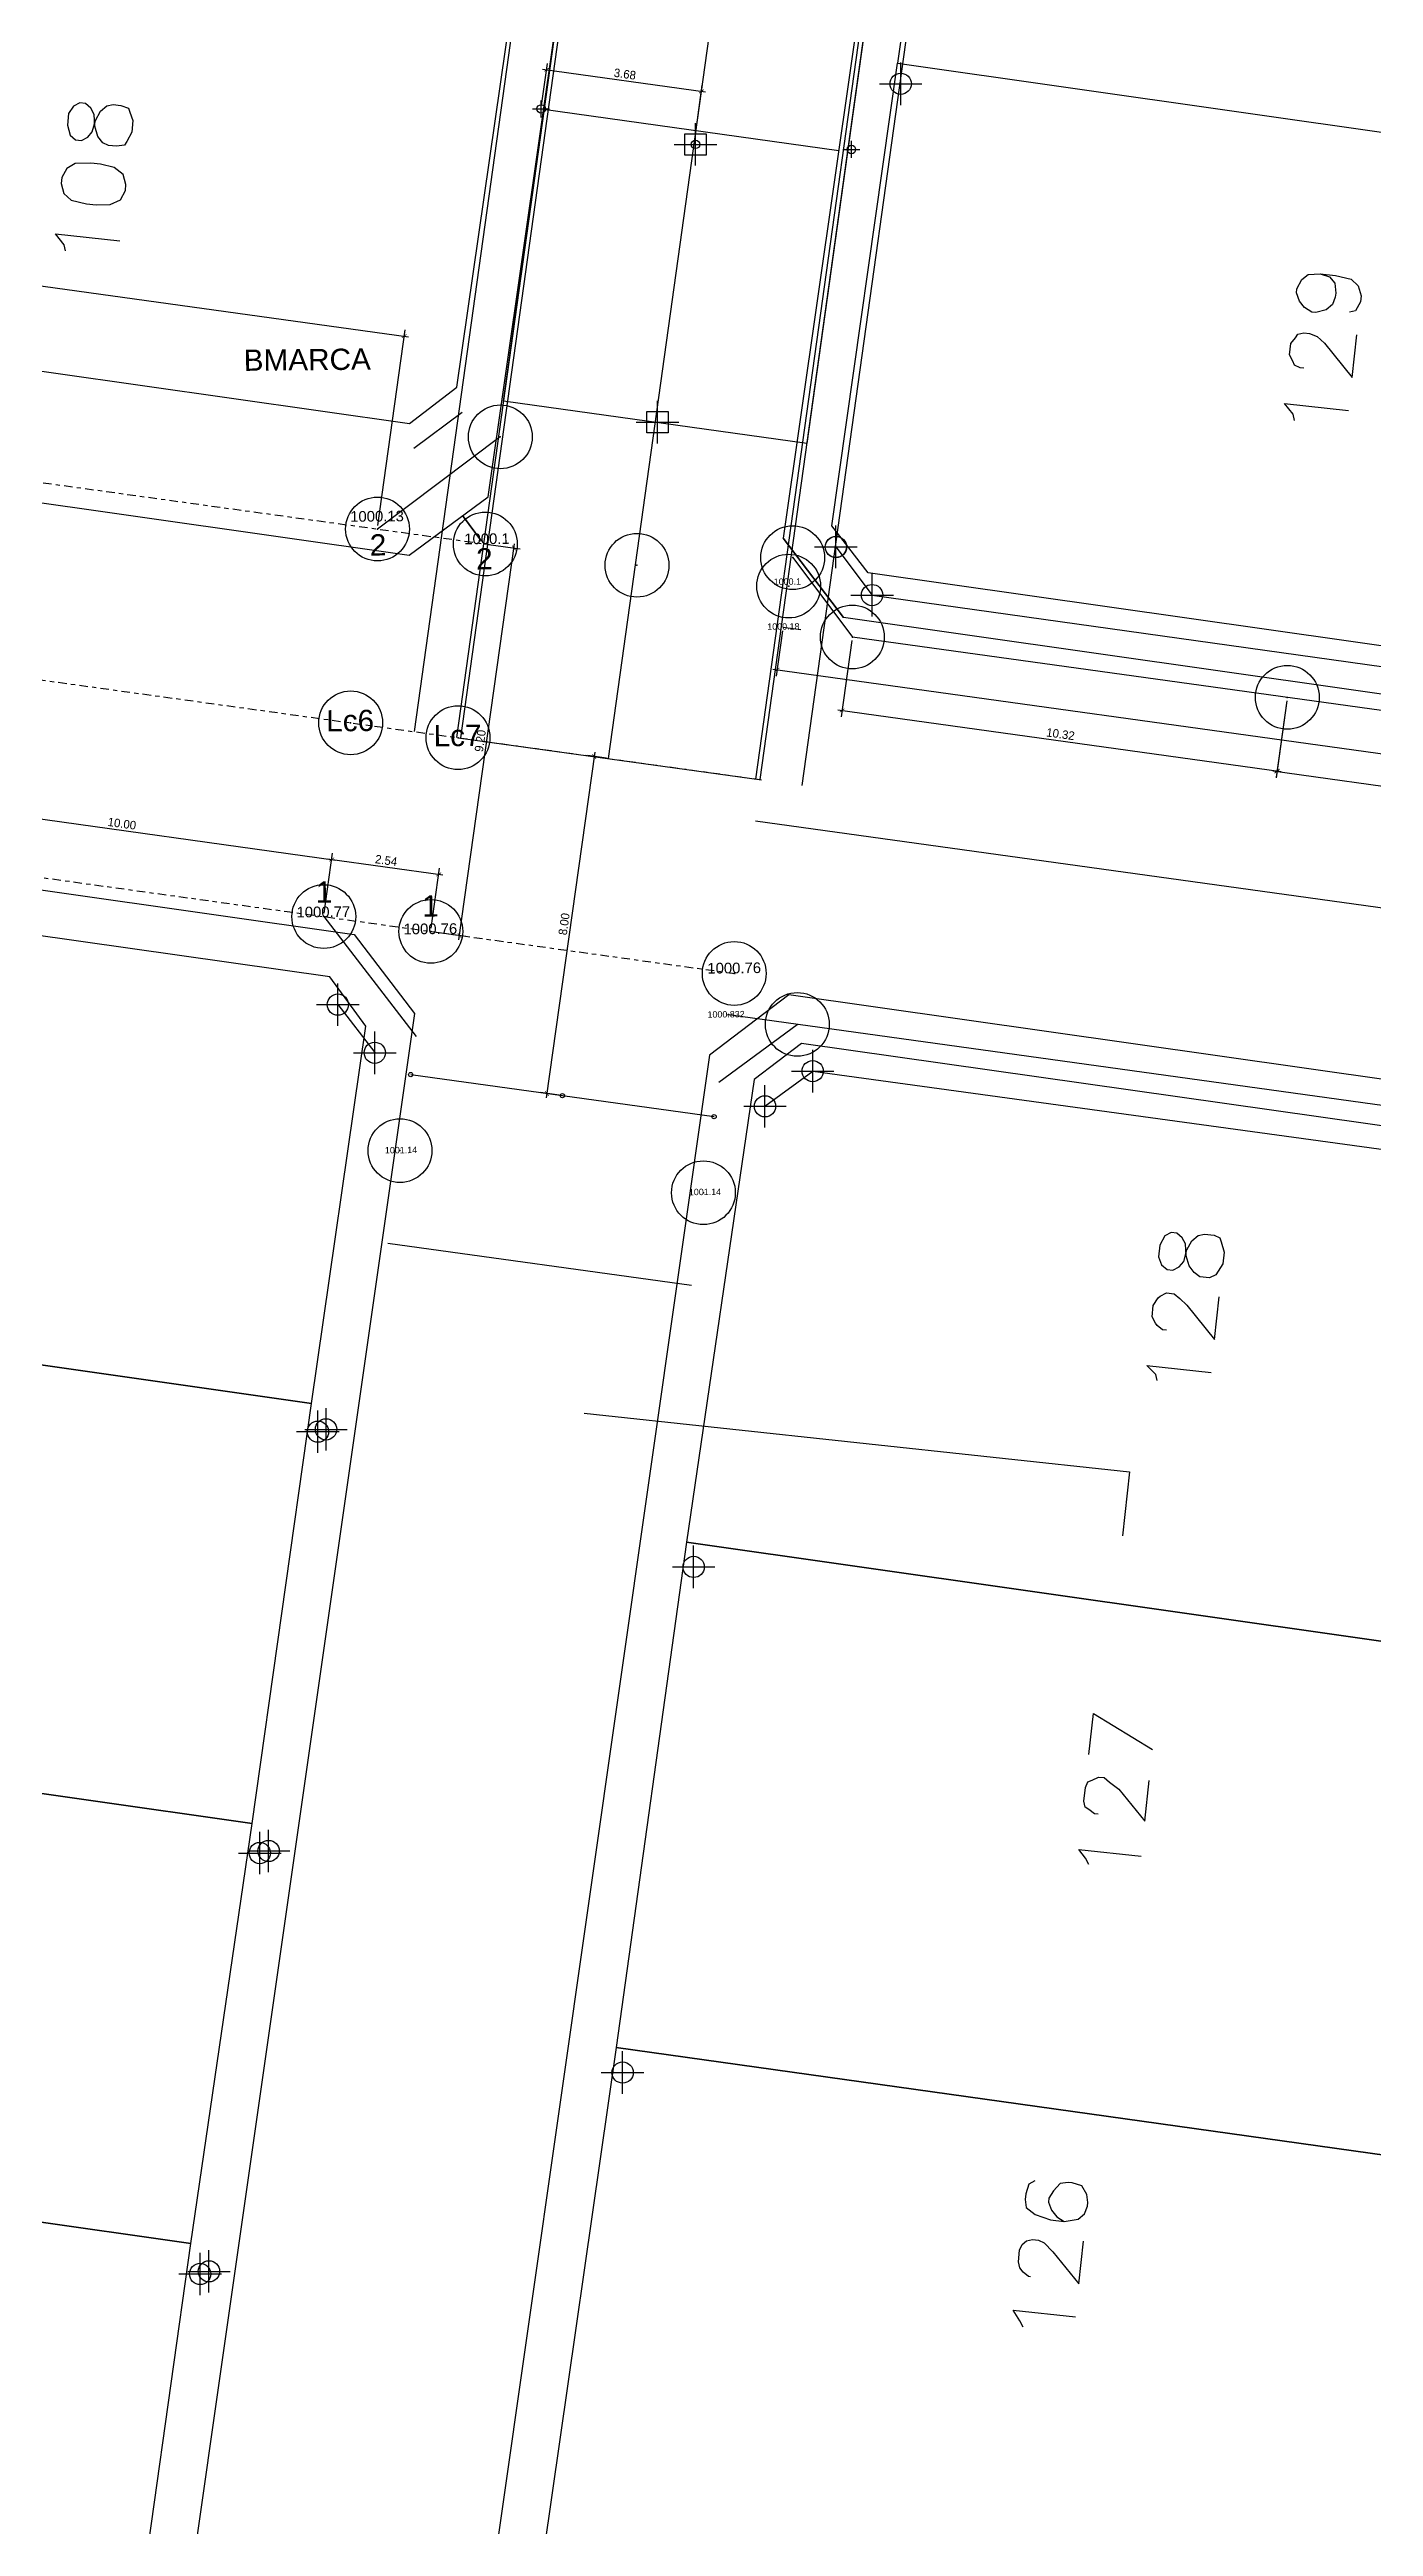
# Model space of a CAD drawing. Header units: metres. Extents: x -977055 to 805873, y -1033982 to 242021.
# Drawn here: x 837.9 to 869, y 926 to 984.2 of the extents above; entities that cross this region are included whole.
import ezdxf

# ---------------------------------------------------------------- set-up
doc = ezdxf.new("R2010")
doc.units = ezdxf.units.M
doc.header["$PDMODE"] = 32
doc.header["$PDSIZE"] = 1.5
doc.linetypes.add('CENTRO1', pattern=[0.44, 0.2, -0.08, 0.08, -0.08])
for name, color, linetype in [('12-CONDICIONES EXISTENTES', 2, 'Continuous'), ('C-ANNO-MATC-TEXT', 150, 'Continuous'), ('C-ROAD-PROF-TEXT', 11, 'Continuous'), ('linea 1', 1, 'Continuous'), ('LOTE 243', 6, 'Continuous'), ('puntos nov 7', 50, 'Continuous'), ('PUNTOS V', 4, 'Continuous'), ('V-NODE', 1, 'Continuous')]:
    doc.layers.add(name, color=color, linetype=linetype)
doc.layers.add('PDF2_area escolar', color=7, linetype='Continuous', true_color=0x989898)
doc.layers.add('PDF_Geometry', color=7, linetype='Continuous', true_color=0x797979)
doc.styles.add('CITY2', font='stylu.ttf', dxfattribs={"height": 0.2})
doc.styles.get("Standard").update_dxf_attribs({"font": 'arial.ttf'})
doc.dimstyles.new('COTAS2', dxfattribs={"dimtxt": 0.02, "dimasz": 0.1, "dimexe": 0.15, "dimexo": 0.08, "dimgap": 0.05, "dimtad": 1, "dimzin": 0, "dimdsep": 46, "dimtxsty": 'CITY2', "dimblk": 'ARCHTICK', "dimcen": 1, "dimdle": 0.1, "dimclrd": 1, "dimclre": 1, "dimclrt": 2, "dimadec": 0, "dimazin": 0, "dimtfac": 1, "dimtofl": 0, "dimtmove": 0, "dimatfit": 3, "dimldrblk": 'ARCHTICK', "dimfxl": 0.18, "dimtolj": 1, "dimtzin": 0, "dimarcsym": 0})

# ---------------------------------------------------------------- blocks, each defined once
blk = doc.blocks.new('*U274')
at = {"color": 0, "linetype": 'ByBlock', "lineweight": -2, "transparency": 16777216}
for p, q in [((-1, 0), (1, 0)), ((0, -1), (0, 1))]:
    blk.add_line(p, q, dxfattribs=at)
blk.add_circle((0, 0), 0.5, dxfattribs=at)
blk = doc.blocks.new('*U466', base_point=(844.428, 951.785, 1002.118))
at = {"layer": 'V-NODE', "color": 50, "lineweight": -2, "xscale": 0.5, "yscale": 0.5, "zscale": 0.5}
blk.add_blockref('*U274', (844.428, 951.785, 1002.118), dxfattribs=at)
blk = doc.blocks.new('*U469', base_point=(843.078, 941.872, 1002.6))
at = {"layer": 'V-NODE', "color": 50, "lineweight": -2, "xscale": 0.5, "yscale": 0.5, "zscale": 0.5}
blk.add_blockref('*U274', (843.078, 941.872, 1002.6), dxfattribs=at)
blk = doc.blocks.new('*U472', base_point=(841.676, 931.988, 1003.039))
at = {"layer": 'V-NODE', "color": 50, "lineweight": -2, "xscale": 0.5, "yscale": 0.5, "zscale": 0.5}
blk.add_blockref('*U274', (841.676, 931.988, 1003.039), dxfattribs=at)
blk = doc.blocks.new('*U1195', base_point=(845.574, 960.64, 1001.823))
at = {"layer": 'V-NODE', "color": 50, "lineweight": -2, "xscale": 0.5, "yscale": 0.5, "zscale": 0.5}
blk.add_blockref('*U274', (845.574, 960.64, 1001.823), dxfattribs=at)
blk = doc.blocks.new('*U1198', base_point=(844.705, 961.773, 1001.751))
at = {"layer": 'V-NODE', "color": 50, "lineweight": -2, "xscale": 0.5, "yscale": 0.5, "zscale": 0.5}
blk.add_blockref('*U274', (844.705, 961.773, 1001.751), dxfattribs=at)
blk = doc.blocks.new('*U1201', base_point=(844.237, 951.732, 1002.221))
at = {"layer": 'V-NODE', "color": 50, "lineweight": -2, "xscale": 0.5, "yscale": 0.5, "zscale": 0.5}
blk.add_blockref('*U274', (844.237, 951.732, 1002.221), dxfattribs=at)
blk = doc.blocks.new('*U1204', base_point=(842.871, 941.824, 1002.682))
at = {"layer": 'V-NODE', "color": 50, "lineweight": -2, "xscale": 0.5, "yscale": 0.5, "zscale": 0.5}
blk.add_blockref('*U274', (842.871, 941.824, 1002.682), dxfattribs=at)
blk = doc.blocks.new('*U1207', base_point=(841.469, 931.927, 1003.149))
at = {"layer": 'V-NODE', "color": 50, "lineweight": -2, "xscale": 0.5, "yscale": 0.5, "zscale": 0.5}
blk.add_blockref('*U274', (841.469, 931.927, 1003.149), dxfattribs=at)
blk = doc.blocks.new('*U1246', base_point=(851.398, 936.663, 1002.853))
at = {"layer": 'V-NODE', "color": 50, "lineweight": -2, "xscale": 0.5, "yscale": 0.5, "zscale": 0.5}
blk.add_blockref('*U274', (851.398, 936.663, 1002.853), dxfattribs=at)
blk = doc.blocks.new('*U1249', base_point=(853.068, 948.552, 1002.3))
at = {"layer": 'V-NODE', "color": 50, "lineweight": -2, "xscale": 0.5, "yscale": 0.5, "zscale": 0.5}
blk.add_blockref('*U274', (853.068, 948.552, 1002.3), dxfattribs=at)
blk = doc.blocks.new('*U1252', base_point=(856.413, 972.533, 1001.123))
at = {"layer": 'V-NODE', "color": 50, "lineweight": -2, "xscale": 0.5, "yscale": 0.5, "zscale": 0.5}
blk.add_blockref('*U274', (856.413, 972.533, 1001.123), dxfattribs=at)
blk = doc.blocks.new('*U1255', base_point=(857.262, 971.402, 1001.17))
at = {"layer": 'V-NODE', "color": 50, "lineweight": -2, "xscale": 0.5, "yscale": 0.5, "zscale": 0.5}
blk.add_blockref('*U274', (857.262, 971.402, 1001.17), dxfattribs=at)
blk = doc.blocks.new('*U1270', base_point=(856.41, 972.536, 1001.126))
at = {"layer": 'V-NODE', "color": 50, "lineweight": -2, "xscale": 0.5, "yscale": 0.5, "zscale": 0.5}
blk.add_blockref('*U274', (856.41, 972.536, 1001.126), dxfattribs=at)
blk = doc.blocks.new('*U1273', base_point=(857.935, 983.424, 1000.642))
at = {"layer": 'V-NODE', "color": 50, "lineweight": -2, "xscale": 0.5, "yscale": 0.5, "zscale": 0.5}
blk.add_blockref('*U274', (857.935, 983.424, 1000.642), dxfattribs=at)
blk = doc.blocks.new('*U2281', base_point=(854.745, 959.382, 1001.7))
at = {"layer": 'V-NODE', "color": 50, "lineweight": -2, "xscale": 0.5, "yscale": 0.5, "zscale": 0.5}
blk.add_blockref('*U274', (854.745, 959.382, 1001.7), dxfattribs=at)
blk = doc.blocks.new('*U2284', base_point=(855.866, 960.208, 1001.631))
at = {"layer": 'V-NODE', "color": 50, "lineweight": -2, "xscale": 0.5, "yscale": 0.5, "zscale": 0.5}
blk.add_blockref('*U274', (855.866, 960.208, 1001.631), dxfattribs=at)
blk = doc.blocks.new('base')
at = {"layer": 'PDF_Geometry', "lineweight": 25, "extrusion": (-0.000787417, 0.063364, 0.99799), "elevation": 0.026}
for points in [[(-314.355, -197.288), (-299.601, -195.681), (-292.744, -194.188), (-282.663, -192.111), (-274.476, -190.361), (-258.037, -185.154), (-248.029, -180.61), (-240.539, -177.71), (-228.643, -174.042), (-222.733, -172.714), (-217.384, -171.04), (-209.935, -169.248), (-202.16, -164.759), (-196.196, -160.284), (-195.073, -159.817), (-178.095, -157.457), (-154.298, -156.614), (-136.667, -154.611), (-124.436, -153.164), (-118.066, -151.474), (-100.79, -146.646), (-80.955, -140.967), (-73.385, -139.328), (-61.694, -135.822), (-40.504, -131.604), (-37.727, -130.872), (-17.661, -129.441), (1.311, -127.461), (21.092, -124.929), (41.006, -122.83), (47.376, -123.458), (63.592, -123.186), (81.402, -124.312), (85.639, -96.072), (88.705, -66.393), (92.811, -40.781), (97.16, -22.386), (100.596, -1.562), (102.483, 8.32), (109.691, 37.361), (117.528, 76.62), (126.217, 115.638), (131.513, 149.592), (134.682, 173.973), (136.916, 195.591), (139.956, 229.678), (141.558, 250.676), (142.614, 271.37), (143.252, 283.21), (147.066, 312.938), (152.58, 355.631), (153.554, 396.042), (150.869, 418.02), (151.777, 438.639), (150.959, 458.028), (151.777, 438.639), (150.869, 418.02), (153.554, 396.042), (152.58, 355.631), (147.066, 312.938), (143.252, 283.21), (142.614, 271.37), (141.558, 250.676), (139.956, 229.678), (136.916, 195.591), (134.682, 173.973), (131.513, 149.592), (126.217, 115.638), (117.528, 76.62), (109.691, 37.361), (102.483, 8.32), (100.596, -1.562), (97.16, -22.386), (92.811, -40.781), (88.705, -66.393), (85.639, -96.072), (81.402, -124.312), (63.592, -123.186), (47.376, -123.458), (41.006, -122.83), (21.092, -124.929), (1.311, -127.461), (-17.661, -129.441), (-37.727, -130.872), (-40.504, -131.604), (-61.694, -135.822), (-73.385, -139.328), (-80.955, -140.967), (-100.79, -146.646), (-118.066, -151.474), (-124.436, -153.164), (-136.667, -154.611), (-154.298, -156.614), (-178.095, -157.457), (-195.073, -159.817), (-196.196, -160.284), (-202.16, -164.759), (-209.935, -169.248), (-217.384, -171.04), (-222.733, -172.714), (-228.643, -174.042), (-240.539, -177.71), (-248.029, -180.61), (-258.037, -185.154), (-274.476, -190.361), (-282.663, -192.111), (-292.744, -194.188), (-299.601, -195.681), (-314.355, -197.288), (-312.178, -178.446), (-309.146, -157.898), (-306.876, -132.899), (-305.823, -118.002), (-298.643, -78.802), (-291.055, -45.077), (-282.252, -15.116), (-275.645, 10.473), (-270.319, 33.898), (-263.825, 63.164), (-258.15, 86.408), (-284.424, 123.888)], [(76.721, 35.815), (75.319, 37.653), (36.902, 43.626), (35.023, 42.276), (24.12, -27.822), (25.516, -29.706), (63.985, -35.639), (65.818, -34.283)], [(-11.71, 51.199), (-13.594, 49.803), (-24.492, -20.249), (-23.096, -22.133), (15.367, -28.112), (17.206, -26.71), (28.103, 43.341), (26.707, 45.225)], [(44.883, 36.358), (44.912, 36.216), (45.113, 35.959), (43.605, 36.141)], [(15.408, 37.266), (15.184, 37.339), (15.064, 37.493), (15.046, 37.727), (15.057, 37.819), (15.124, 37.996), (15.278, 38.116), (15.518, 38.18), (15.609, 38.169), (15.781, 38.056), (15.901, 37.902), (15.971, 37.708), (15.96, 37.617), (15.841, 37.399), (15.687, 37.279), (15.408, 37.266), (15.042, 37.31), (14.682, 37.4), (14.515, 37.559), (14.452, 37.799), (14.468, 37.936), (14.587, 38.153), (14.73, 38.183)], [(15.814, 39.489), (15.906, 39.478), (16.037, 39.416), (16.072, 39.319), (16.147, 39.171), (16.114, 38.897), (16.006, 38.771), (15.949, 38.685), (15.807, 38.656), (15.67, 38.672), (15.492, 38.74), (15.326, 38.899), (14.683, 39.718), (14.562, 38.713)], [(16.055, 40.712), (16.084, 40.57), (16.285, 40.314), (14.776, 40.495)], [(36.902, 43.626), (35.023, 42.276)], [(-13.594, 49.803), (-11.71, 51.199), (26.707, 45.225), (28.103, 43.341)], [(78.602, 47.969), (76.718, 46.573), (38.301, 52.546), (36.905, 54.43), (47.469, 122.482), (49.353, 123.878), (87.77, 117.905), (89.166, 116.021)], [(8.705, 193.58), (-11.713, 61.957), (-10.362, 60.079), (28.101, 54.1), (29.985, 55.496), (58.5, 239.445)], [(28.101, 54.1), (29.985, 55.496)], [(19.328, 62.112), (19.42, 62.101), (19.546, 61.993), (19.586, 61.942), (19.661, 61.794), (19.628, 61.52), (19.515, 61.348), (19.463, 61.308), (19.315, 61.233), (19.132, 61.255), (19.006, 61.363), (18.84, 61.522), (18.197, 62.341), (18.076, 61.336)], [(19.563, 63.29), (19.592, 63.147), (19.799, 62.937), (18.29, 63.118)], [(33.037, 63.892), (20.239, 65.434), (20.42, 66.942)], [(21.271, 72.08), (21.156, 71.12), (19.776, 71.982)], [(21.071, 73.495), (21.162, 73.484), (21.288, 73.376), (21.374, 73.32), (21.403, 73.177), (21.365, 72.857), (21.303, 72.725), (21.206, 72.691), (21.058, 72.616), (20.92, 72.632), (20.794, 72.74), (20.582, 72.905), (19.979, 73.673), (19.864, 72.713)], [(21.305, 74.673), (21.38, 74.524), (21.541, 74.32), (20.078, 74.496)], [(22.666, 82.114), (22.814, 82.188), (22.887, 82.411), (22.903, 82.549), (22.88, 82.737), (22.668, 82.902), (22.313, 83.037), (21.993, 83.076), (21.662, 83.023), (21.509, 82.902), (21.441, 82.725), (21.43, 82.633), (21.453, 82.445), (21.569, 82.246), (21.792, 82.172), (21.883, 82.161), (22.071, 82.185), (22.23, 82.351), (22.344, 82.523), (22.355, 82.615), (22.286, 82.808), (22.165, 82.962), (21.993, 83.076)], [(22.798, 84.37), (22.844, 84.364), (22.97, 84.256), (23.05, 84.154), (23.08, 84.011), (23.047, 83.737), (22.984, 83.605), (22.882, 83.525), (22.739, 83.496), (22.602, 83.512), (22.471, 83.575), (22.264, 83.785), (21.661, 84.553), (21.54, 83.548)], [(22.987, 85.553), (23.062, 85.404), (23.217, 85.154), (21.755, 85.33)]]:
    blk.add_lwpolyline(points, dxfattribs=at)
for points in [[(5.475, 35.263), (3.626, 23.383), (23.432, 20.348), (25.275, 32.182)], [(35.731, 39.687), (34.332, 30.766), (54.087, 27.691), (55.653, 37.611), (36.853, 40.525)], [(5.475, 35.263), (7.318, 47.098), (26.118, 44.183), (26.957, 43.062), (25.275, 32.182)], [(44.805, 33.4), (44.741, 33.639), (44.615, 33.747), (44.477, 33.764), (44.329, 33.689), (44.221, 33.563), (44.143, 33.294), (44.024, 33.077), (43.87, 32.956), (43.727, 32.927), (43.545, 32.949), (43.367, 33.017), (43.333, 33.114), (43.263, 33.307), (43.296, 33.582), (43.415, 33.799), (43.472, 33.885), (43.66, 33.909), (43.843, 33.887), (43.975, 33.824), (44.095, 33.671), (44.159, 33.431), (44.172, 33.152), (44.247, 33.003), (44.373, 32.895), (44.51, 32.879), (44.658, 32.954), (44.772, 33.126)], [(44.97, 34.771), (44.906, 35.011), (44.74, 35.17), (44.379, 35.26), (44.151, 35.287), (43.825, 35.28), (43.58, 35.17), (43.461, 34.953), (43.445, 34.816), (43.509, 34.576), (43.721, 34.411), (44.035, 34.327), (44.264, 34.3), (44.635, 34.301), (44.834, 34.416), (44.953, 34.634)], [(39.445, 63.584), (38.051, 54.709), (38.885, 53.543), (57.685, 50.628), (59.2, 60.508)], [(10.87, 70.041), (9.022, 58.161), (27.822, 55.246), (28.943, 56.085), (30.67, 66.96)], [(19.49, 60.377), (19.421, 60.571), (19.295, 60.679), (19.158, 60.695), (19.01, 60.621), (18.902, 60.494), (18.823, 60.226), (18.704, 60.008), (18.55, 59.888), (18.408, 59.858), (18.179, 59.886), (18.047, 59.948), (18.013, 60.045), (17.949, 60.285), (17.982, 60.559), (18.095, 60.731), (18.152, 60.817), (18.3, 60.891), (18.529, 60.864), (18.655, 60.756), (18.775, 60.602), (18.839, 60.363), (18.852, 60.083), (18.927, 59.935), (19.053, 59.827), (19.19, 59.81), (19.338, 59.885), (19.457, 60.103)], [(40.96, 73.464), (39.445, 63.584), (59.2, 60.508), (60.715, 70.388)], [(12.713, 81.875), (10.87, 70.041), (30.67, 66.96), (32.473, 78.845)], [(42.521, 83.338), (40.96, 73.464), (60.715, 70.388), (62.275, 80.263)], [(14.562, 93.755), (12.713, 81.875), (32.473, 78.845), (34.316, 90.68)], [(44.036, 93.218), (42.521, 83.338), (62.275, 80.263), (63.79, 90.143)]]:
    blk.add_lwpolyline(points, close=True, dxfattribs=at)
at = {"layer": 'PDF_Geometry', "color": 32, "lineweight": 50, "true_color": 0xb85b00, "extrusion": (-0.000787417, 0.063364, 0.99799), "elevation": 0.026}
blk.add_lwpolyline([(35.196, 43.322), (35.632, 42.713)], dxfattribs=at)
blk = doc.blocks.new('_ArchTick')
at = {"color": 0, "linetype": 'ByBlock', "const_width": 0.15}
blk.add_lwpolyline([(-0.5, -0.5), (0.5, 0.5)], dxfattribs=at)
blk = doc.blocks.new('*D3483')
at = {"layer": 'Defpoints', "color": 0, "transparency": 16777216}
for p in [(834.469, 965.216, 1001.023), (844.562, 965.185), (844.374, 963.843, 1001.023)]:
    blk.add_point(p, dxfattribs=at)
at = {"layer": 'PUNTOS V', "color": 1, "linetype": 'Continuous', "lineweight": -2, "transparency": 16777216}
for p, q in [((834.48, 965.295), (834.678, 966.715)), ((844.386, 963.922), (844.582, 965.334))]:
    blk.add_line(p, q, dxfattribs=at)
at = {"layer": 'PUNTOS V', "color": 1, "lineweight": -2, "transparency": 16777216}
blk.add_line((834.558, 966.58), (844.661, 965.171), dxfattribs=at)
at = {"layer": 'PUNTOS V', "color": 1, "lineweight": -2, "transparency": 16777216, "xscale": 0.1, "yscale": 0.1, "zscale": 0.1}
for p, rotation in [((834.657, 966.566), 172.0615531667383), ((844.562, 965.185), 352.0615531667383)]:
    blk.add_blockref('_ArchTick', p, dxfattribs=dict(at, rotation=rotation))
at = {"layer": 'PUNTOS V', "color": 2, "transparency": 16777216, "insert": (839.631, 966.028), "char_height": 0.2, "attachment_point": 5, "rotation": 352.06155, "style": 'CITY2'}
blk.add_mtext('\\A1;10.00', dxfattribs=at)
blk = doc.blocks.new('*D3484')
at = {"layer": 'Defpoints', "color": 0, "transparency": 16777216}
for p in [(847.077, 964.834), (844.374, 963.843, 1001.023), (846.891, 963.494, 1011.104)]:
    blk.add_point(p, dxfattribs=at)
at = {"layer": 'PUNTOS V', "color": 1, "linetype": 'Continuous', "lineweight": -2, "transparency": 16777216}
for p, q in [((844.386, 963.922), (844.582, 965.334)), ((846.902, 963.573), (847.098, 964.983))]:
    blk.add_line(p, q, dxfattribs=at)
at = {"layer": 'PUNTOS V', "color": 1, "lineweight": -2, "transparency": 16777216}
blk.add_line((844.463, 965.199), (847.176, 964.821), dxfattribs=at)
at = {"layer": 'PUNTOS V', "color": 1, "lineweight": -2, "transparency": 16777216, "xscale": 0.1, "yscale": 0.1, "zscale": 0.1}
for p, rotation in [((844.562, 965.185), 172.0615531667383), ((847.077, 964.834), 352.0615531667383)]:
    blk.add_blockref('_ArchTick', p, dxfattribs=dict(at, rotation=rotation))
at = {"layer": 'PUNTOS V', "color": 2, "transparency": 16777216, "insert": (845.841, 965.163), "char_height": 0.2, "attachment_point": 5, "rotation": 352.06155, "style": 'CITY2'}
blk.add_mtext('\\A1;2.54', dxfattribs=at)
blk = doc.blocks.new('*D3581')
at = {"layer": 'Defpoints', "color": 0, "transparency": 16777216}
for p in [(809.092, 978.021, 1001.043), (846.266, 977.492), (845.638, 972.956, 1001.023)]:
    blk.add_point(p, dxfattribs=at)
at = {"layer": 'PUNTOS V', "color": 1, "linetype": 'Continuous', "lineweight": -2, "transparency": 16777216}
for p, q in [((809.103, 978.1), (809.741, 982.705)), ((845.649, 973.035), (846.287, 977.64))]:
    blk.add_line(p, q, dxfattribs=at)
at = {"layer": 'PUNTOS V', "color": 1, "lineweight": -2, "transparency": 16777216}
blk.add_line((809.621, 982.571), (846.365, 977.478), dxfattribs=at)
at = {"layer": 'PUNTOS V', "color": 1, "lineweight": -2, "transparency": 16777216, "xscale": 0.1, "yscale": 0.1, "zscale": 0.1}
for p, rotation in [((809.721, 982.557), 172.1089317505501), ((846.266, 977.492), 352.10893175055)]:
    blk.add_blockref('_ArchTick', p, dxfattribs=dict(at, rotation=rotation))
at = {"layer": 'PUNTOS V', "color": 2, "transparency": 16777216, "insert": (828.015, 980.177), "char_height": 0.2, "attachment_point": 5, "rotation": 352.10893, "style": 'CITY2'}
blk.add_mtext('\\A1;36.90', dxfattribs=at)
blk = doc.blocks.new('*D3586')
at = {"layer": 'Defpoints', "color": 0, "transparency": 16777216}
for p in [(848.17, 972.605, 1001.655), (848.845, 972.51), (846.89, 963.494, 1001.655)]:
    blk.add_point(p, dxfattribs=at)
at = {"layer": 'PUNTOS V', "color": 1, "lineweight": -2, "transparency": 16777216}
blk.add_line((847.552, 963.3), (848.859, 972.609), dxfattribs=at)
at = {"layer": 'PUNTOS V', "color": 1, "linetype": 'Continuous', "lineweight": -2, "transparency": 16777216}
for p, q in [((848.249, 972.594), (848.994, 972.489)), ((846.97, 963.483), (847.714, 963.379))]:
    blk.add_line(p, q, dxfattribs=at)
at = {"layer": 'PUNTOS V', "color": 1, "lineweight": -2, "transparency": 16777216, "xscale": 0.1, "yscale": 0.1, "zscale": 0.1}
for p, rotation in [((848.845, 972.51), 82.00733196645439), ((847.566, 963.399), 262.0073319664544)]:
    blk.add_blockref('_ArchTick', p, dxfattribs=dict(at, rotation=rotation))
at = {"layer": 'PUNTOS V', "color": 2, "transparency": 16777216, "insert": (848.053, 967.976), "char_height": 0.2, "attachment_point": 5, "rotation": 82.00733, "style": 'CITY2'}
blk.add_mtext('\\A1;9.20', dxfattribs=at)
blk = doc.blocks.new('*D3596')
at = {"layer": 'Defpoints', "color": 0, "transparency": 16777216}
for p in [(855.166, 970.643, 1001.631), (896.762, 964.872, 1001.631), (896.623, 963.874)]:
    blk.add_point(p, dxfattribs=at)
at = {"layer": 'PUNTOS V', "color": 1, "linetype": 'Continuous', "lineweight": -2, "transparency": 16777216}
for p, q in [((855.155, 970.563), (855.007, 969.495)), ((896.751, 964.793), (896.602, 963.725))]:
    blk.add_line(p, q, dxfattribs=at)
at = {"layer": 'PUNTOS V', "color": 1, "lineweight": -2, "transparency": 16777216}
blk.add_line((854.928, 969.658), (896.722, 963.86), dxfattribs=at)
at = {"layer": 'PUNTOS V', "color": 1, "lineweight": -2, "transparency": 16777216, "xscale": 0.1, "yscale": 0.1, "zscale": 0.1}
for p, rotation in [((855.027, 969.644), 172.1021511894504), ((896.623, 963.874), 352.1021511894503)]:
    blk.add_blockref('_ArchTick', p, dxfattribs=dict(at, rotation=rotation))
at = {"layer": 'PUNTOS V', "color": 2, "transparency": 16777216, "insert": (875.846, 966.912), "char_height": 0.2, "attachment_point": 5, "rotation": 352.10215, "style": 'CITY2'}
blk.add_mtext('\\A1;41.99', dxfattribs=at)
blk = doc.blocks.new('*D3918')
at = {"layer": 'Defpoints', "color": 0, "transparency": 16777216}
for p in [(856.798, 970.416), (867.021, 968.998), (866.781, 967.271)]:
    blk.add_point(p, dxfattribs=at)
at = {"layer": 'PUNTOS V', "color": 1, "linetype": 'Continuous', "lineweight": -2, "transparency": 16777216}
for p, q in [((856.787, 970.337), (856.538, 968.541)), ((867.01, 968.919), (866.761, 967.123))]:
    blk.add_line(p, q, dxfattribs=at)
at = {"layer": 'PUNTOS V', "color": 1, "lineweight": -2, "transparency": 16777216}
blk.add_line((856.459, 968.703), (866.881, 967.258), dxfattribs=at)
at = {"layer": 'PUNTOS V', "color": 1, "lineweight": -2, "transparency": 16777216, "xscale": 0.1, "yscale": 0.1, "zscale": 0.1}
for p, rotation in [((856.558, 968.689), 172.1030709226915), ((866.781, 967.271), 352.1030709226915)]:
    blk.add_blockref('_ArchTick', p, dxfattribs=dict(at, rotation=rotation))
at = {"layer": 'PUNTOS V', "color": 2, "transparency": 16777216, "insert": (861.691, 968.133), "char_height": 0.2, "attachment_point": 5, "rotation": 352.10307, "style": 'CITY2'}
blk.add_mtext('\\A1;10.32', dxfattribs=at)
blk = doc.blocks.new('*D3919')
at = {"layer": 'Defpoints', "color": 0, "transparency": 16777216}
for p in [(867.021, 968.998), (876.926, 967.624), (876.684, 965.881)]:
    blk.add_point(p, dxfattribs=at)
at = {"layer": 'PUNTOS V', "color": 1, "linetype": 'Continuous', "lineweight": -2, "transparency": 16777216}
for p, q in [((867.01, 968.919), (866.759, 967.106)), ((876.915, 967.545), (876.664, 965.732))]:
    blk.add_line(p, q, dxfattribs=at)
at = {"layer": 'PUNTOS V', "color": 1, "lineweight": -2, "transparency": 16777216}
blk.add_line((866.68, 967.269), (876.783, 965.867), dxfattribs=at)
at = {"layer": 'PUNTOS V', "color": 1, "lineweight": -2, "transparency": 16777216, "xscale": 0.1, "yscale": 0.1, "zscale": 0.1}
for p, rotation in [((866.779, 967.255), 172.1024535923152), ((876.684, 965.881), 352.1024535923152)]:
    blk.add_blockref('_ArchTick', p, dxfattribs=dict(at, rotation=rotation))
at = {"layer": 'PUNTOS V', "color": 2, "transparency": 16777216, "insert": (871.753, 966.72), "char_height": 0.2, "attachment_point": 5, "rotation": 352.10245, "style": 'CITY2'}
blk.add_mtext('\\A1;10.00', dxfattribs=at)
blk = doc.blocks.new('*D3921')
at = {"layer": 'Defpoints', "color": 0, "transparency": 16777216}
for p in [(851.097, 967.555, 1011.104), (849.619, 959.684), (849.983, 959.633, 1011.104)]:
    blk.add_point(p, dxfattribs=at)
at = {"layer": 'PUNTOS V', "color": 1, "lineweight": -2, "transparency": 16777216}
blk.add_line((850.746, 967.705), (849.605, 959.585), dxfattribs=at)
at = {"layer": 'PUNTOS V', "color": 1, "linetype": 'Continuous', "lineweight": -2, "transparency": 16777216}
for p, q in [((851.017, 967.566), (850.584, 967.627)), ((849.904, 959.644), (849.471, 959.705))]:
    blk.add_line(p, q, dxfattribs=at)
at = {"layer": 'PUNTOS V', "color": 1, "lineweight": -2, "transparency": 16777216, "xscale": 0.1, "yscale": 0.1, "zscale": 0.1}
for p, rotation in [((850.732, 967.606), 82.00065133525489), ((849.619, 959.684), 262.0006513352549)]:
    blk.add_blockref('_ArchTick', p, dxfattribs=dict(at, rotation=rotation))
at = {"layer": 'PUNTOS V', "color": 2, "transparency": 16777216, "insert": (850.023, 963.667), "char_height": 0.2, "attachment_point": 5, "rotation": 82.00065, "style": 'CITY2'}
blk.add_mtext('\\A1;8.00', dxfattribs=at)
blk = doc.blocks.new('*U4239')
at = {"color": 0, "linetype": 'ByBlock', "lineweight": -2, "transparency": 16777216}
for p, q in [((-1, 0), (1, 0)), ((0, -1), (0, 1))]:
    blk.add_line(p, q, dxfattribs=at)
blk.add_lwpolyline([(-0.5, -0.5), (-0.5, 0.5), (0.5, 0.5), (0.5, -0.5)], close=True, dxfattribs=at)
blk = doc.blocks.new('*U4553')
at = {"color": 0, "linetype": 'ByBlock', "lineweight": -2, "transparency": 16777216}
for p, q in [((-1, 0), (1, 0)), ((0, -1), (0, 1))]:
    blk.add_line(p, q, dxfattribs=at)
blk.add_circle((0, 0), 0.5, dxfattribs=at)
blk = doc.blocks.new('*U4679', base_point=(853.11, 982, 999.65))
at = {"layer": 'V-NODE', "lineweight": -2, "xscale": 0.2, "yscale": 0.2, "zscale": 0.2}
blk.add_blockref('*U4553', (853.11, 982, 999.65), dxfattribs=at)
blk = doc.blocks.new('*U4682', base_point=(856.775, 981.881, 1000.372))
at = {"layer": 'V-NODE', "lineweight": -2, "xscale": 0.2, "yscale": 0.2, "zscale": 0.2}
blk.add_blockref('*U4553', (856.775, 981.881, 1000.372), dxfattribs=at)
blk = doc.blocks.new('*U4685', base_point=(849.483, 982.832, 1000.356))
at = {"layer": 'V-NODE', "lineweight": -2, "xscale": 0.2, "yscale": 0.2, "zscale": 0.2}
blk.add_blockref('*U4553', (849.483, 982.832, 1000.356), dxfattribs=at)
blk = doc.blocks.new('*D4759')
at = {"layer": '12-CONDICIONES EXISTENTES', "color": 1, "linetype": 'Continuous', "lineweight": -2, "transparency": 16777216}
for p, q in [((849.494, 982.911), (849.632, 983.903)), ((853.134, 982.404), (853.272, 983.396))]:
    blk.add_line(p, q, dxfattribs=at)
at = {"layer": '12-CONDICIONES EXISTENTES', "color": 1, "lineweight": -2, "transparency": 16777216}
blk.add_line((849.513, 983.769), (853.35, 983.234), dxfattribs=at)
at = {"layer": 'Defpoints', "color": 0, "transparency": 16777216}
for p in [(853.251, 983.247), (849.483, 982.832, 1000.354), (853.123, 982.325, 1000.354)]:
    blk.add_point(p, dxfattribs=at)
at = {"layer": '12-CONDICIONES EXISTENTES', "color": 1, "lineweight": -2, "transparency": 16777216, "xscale": 0.1, "yscale": 0.1, "zscale": 0.1}
for p, rotation in [((849.612, 983.755), 172.0640323889122), ((853.251, 983.247), 352.0640323889122)]:
    blk.add_blockref('_ArchTick', p, dxfattribs=dict(at, rotation=rotation))
at = {"layer": '12-CONDICIONES EXISTENTES', "color": 2, "transparency": 16777216, "insert": (851.453, 983.653), "char_height": 0.2, "attachment_point": 5, "rotation": 352.06403, "style": 'CITY2'}
blk.add_mtext('\\A1;3.68', dxfattribs=at)

msp = doc.modelspace()

# ---------------------------------------------------------------- linework, layer by layer
at = {"color": 6, "elevation": 996.755}
msp.add_lwpolyline([(856.56954, 1045.0751), (866.869, 1043.709), (865.122, 1042.309), (855.73221, 974.96884), (848.60117, 975.96291), (857.95894, 1043.235), (856.56954, 1045.0751)], dxfattribs=at)
at = {"layer": '12-CONDICIONES EXISTENTES', "color": 1, "elevation": 1000.354}
msp.add_lwpolyline([(849.483, 982.832), (856.47812, 981.85687)], dxfattribs=at)
at = {"layer": '12-CONDICIONES EXISTENTES', "color": 1}
msp.add_circle((853.887, 961.535, 1010.921), 0.01393, dxfattribs=at)
at = {"layer": 'linea 1'}
for points, elevation in [([(851.06456, 967.55969), (861.80109, 1044.57856)], 1011.104), ([(854.53104, 967.07646), (865.24829, 1043.95701)], 1011.104), ([(854.63008, 967.06265), (865.34733, 1043.94322)], 1011.104), ([(855.6205, 966.92459), (866.35704, 1043.94346)], 1011.104), ([(847.49903, 968.05673), (857.97595, 1043.21326)], 1011.104), ([(847.59807, 968.04292), (858.08072, 1043.24048)], 1011.104), ([(846.50861, 968.1948), (856.92834, 1042.94105)], 1011.104), ([(857.262, 971.402), (894.913, 966.127)], 1001.17), ([(855.866, 960.208), (893.381, 955.055)], 1001.631)]:
    msp.add_lwpolyline(points, dxfattribs=dict(at, elevation=elevation))
at = {"layer": 'linea 1', "linetype": 'CENTRO1', "elevation": 1001.655}
for points in [[(806.47339, 978.38513), (827.37539, 975.48704), (848.26968, 972.59104)], [(805.84046, 973.82888), (826.74364, 970.93063), (854.6625, 967.06101)], [(805.30656, 969.2589), (826.11189, 966.37422), (854.1214, 962.49203)]]:
    msp.add_lwpolyline(points, dxfattribs=at)
at = {"layer": 'LOTE 243'}
msp.add_point((855.39624, 972.28221, 1001.631), dxfattribs=at)
at = {"layer": 'PUNTOS V', "color": 1}
for points, elevation in [([(847.624, 975.698), (846.492, 974.848)], 1001.023), ([(848.52393, 975.12321), (845.63753, 972.95586)], 1001.023), ([(855.39624, 972.28221), (856.79821, 970.4162)], 1001.631), ([(856.41, 972.536), (857.262, 971.402)], 1001.126), ([(855.59027, 970.58377), (855.16583, 970.64265)], 1001.631), ([(896.76162, 964.87235), (856.79821, 970.4162)], 1001.631), ([(847.53066, 968.0495), (854.66247, 967.06101)], 1011.104), ([(903.2628, 959.32643), (854.52568, 966.0874)], 1001.631), ([(844.37355, 963.84311), (846.54338, 961.02408)], 1001.751), ([(844.705, 961.773), (845.574, 960.644)], 1001.751), ([(853.66338, 959.95138), (855.50401, 961.30764)], 1001.7), ([(902.62985, 954.77019), (853.88553, 961.53216)], 1001.631), ([(846.41736, 960.12733), (853.54919, 959.13884)], 1011.104), ([(854.745, 959.382), (855.866, 960.208)], 1001.7), ([(845.88318, 956.16313), (853.01499, 955.17464)], 1011.104)]:
    msp.add_lwpolyline(points, dxfattribs=dict(at, elevation=elevation))
for centre in [(846.41736, 960.12733, 1011.104), (849.98327, 959.63308, 1011.104), (853.54919, 959.13884, 1011.104)]:
    msp.add_circle(centre, 0.05, dxfattribs=at)
for p in [(848.52393, 975.12321, 999.915), (845.63753, 972.95586, 1001.023), (848.17082, 972.60474, 1011.104), (851.73579, 972.10376, 1011.104), (855.30228, 971.61362, 9.449), (856.798, 970.416), (856.798, 970.416), (867.021, 968.998), (845.006, 968.39942, 1001.023), (847.53066, 968.0495, 1011.104), (844.37446, 963.84298, 1001.023), (846.89051, 963.49425, 1011.104), (854.02241, 962.50575, 1001.655), (855.50401, 961.30764, 1001.631), (846.16622, 958.34028, 998.09728), (853.29773, 957.34946, 998.09728)]:
    msp.add_point(p, dxfattribs=at)

# ---------------------------------------------------------------- block references
at = {"layer": 'C-ANNO-MATC-TEXT', "lineweight": -2, "xscale": 0.5, "yscale": 0.5, "zscale": 0.5}
for p in [(853.11, 982, 999.648), (852.221, 975.468, 1000.332)]:
    msp.add_blockref('*U4239', p, dxfattribs=at)
at = {"layer": 'PDF2_area escolar'}
msp.add_blockref('base', (882.736, 1016.336, 999.038), dxfattribs=at)
at = {"layer": 'puntos nov 7'}
for name, p in [('*U1273', (857.935, 983.424, 1000.642)), ('*U1270', (856.41, 972.536, 1001.126)), ('*U1252', (856.413, 972.533, 1001.123)), ('*U1255', (857.262, 971.402, 1001.17)), ('*U1198', (844.705, 961.773, 1001.751)), ('*U1195', (845.574, 960.64, 1001.823)), ('*U2284', (855.866, 960.208, 1001.631)), ('*U2281', (854.745, 959.382, 1001.7)), ('*U1201', (844.237, 951.732, 1002.221)), ('*U466', (844.428, 951.785, 1002.118)), ('*U1249', (853.068, 948.552, 1002.3)), ('*U469', (843.078, 941.872, 1002.6)), ('*U1204', (842.871, 941.824, 1002.682)), ('*U1246', (851.398, 936.663, 1002.853)), ('*U1207', (841.469, 931.927, 1003.149)), ('*U472', (841.676, 931.988, 1003.039))]:
    msp.add_blockref(name, p, dxfattribs=at)
at = {"layer": 'V-NODE'}
for name, p in [('*U4685', (849.483, 982.832, 1000.354)), ('*U4679', (853.11, 982, 999.648)), ('*U4682', (856.775, 981.881, 1000.37))]:
    msp.add_blockref(name, p, dxfattribs=at)

# ---------------------------------------------------------------- texts
at = {"layer": 'C-ROAD-PROF-TEXT', "color": 11, "linetype": 'Continuous', "lineweight": -3, "attachment_point": 8, "rotation": 0.5711077}
for s, insert, char_height in [('{\\C2;BMARCA}', (843.9886, 976.68156, 3014.78193), 0.5), ('{\\C2;1000.13}', (845.62727, 973.12793), 0.25), ('{\\C2;2}', (845.65157, 972.33275, 3014.78193), 0.5), ('{\\C2;1000.1}', (848.21184, 972.59906, 1001.655), 0.25), ('{\\C2;2}', (848.15199, 972.00525), 0.5), ('{\\C2;1000.1}', (855.27135, 971.64199, 2003.31), 0.15), ('{\\C2;1000.18}', (855.1775, 970.58702, 2003.31), 0.15), ('{\\C2;Lc6}', (844.99715, 968.19399, 12.891), 0.5), ('{\\C2;Lc7}', (847.52171, 967.84328, 22.972), 0.5), ('{\\C2;1}', (844.38342, 964.17141, 4016.43693), 0.5), ('{\\C2;1000.77}', (844.36587, 963.82539, 4016.43693), 0.25), ('{\\C2;1}', (846.88384, 963.8439, 1001.655), 0.5), ('{\\C2;1000.76}', (846.88102, 963.42673, 1011.104), 0.25), ('{\\C2;1000.76}', (854.02235, 962.50576, 1011.104), 0.25), ('{\\C2;1000.832}', (853.83121, 961.46878, 2022.208), 0.15), ('{\\C2;1001.14}', (846.19085, 958.2762, 1011.104), 0.15), ('{\\C2;1001.14}', (853.33526, 957.2922, 2013.89311), 0.15)]:
    msp.add_mtext(s, dxfattribs=dict(at, insert=insert, char_height=char_height))

# ---------------------------------------------------------------- dimensions: what is measured, and where the dimension line sits
at = {"layer": '12-CONDICIONES EXISTENTES', "color": 1}
dim = msp.add_aligned_dim(p1=(849.483, 982.832, 1000.354), p2=(853.1228045, 982.3246063, 1000.354), distance=0.9316236, dimstyle='COTAS2', dxfattribs=at)
dim.commit()
dim.dimension.update_dxf_attribs({"geometry": '*D4759', "text_midpoint": (851.4527535, 983.6532658)})
at = {"layer": 'PUNTOS V', "color": 1}
for p1, p2, distance, picture, middle in [((809.0919, 978.02118, 1001.043), (845.63753, 972.95586, 1001.023), 4.579, '*D3581', (828.01457, 980.17717)), ((846.89038, 963.49427, 1001.655), (848.16961, 972.60491, 1001.655), -0.68198, '*D3586', (848.05282, 967.97618)), ((855.16583, 970.64265, 1001.631), (896.76162, 964.87235, 1001.631), -1.00816, '*D3596', (875.84642, 966.9119)), ((856.798, 970.416), (867.021, 968.998), -1.74323, '*D3918', (861.6912, 968.13316)), ((867.021, 968.998), (876.926, 967.624), -1.75963, '*D3919', (871.75283, 966.72019)), ((851.09657, 967.55525, 1011.104), (849.98327, 959.63308, 1011.104), -0.36766, '*D3921', (850.02317, 963.66679))]:
    dim = msp.add_aligned_dim(p1=p1, p2=p2, distance=distance, dimstyle='COTAS2', dxfattribs=at)
    dim.commit()
    dim.dimension.update_dxf_attribs({"geometry": picture, "text_midpoint": middle})
for base, p1, p2, picture, middle in [((844.56163, 965.18519), (834.46915, 965.21588, 1001.023), (844.37446, 963.84298, 1001.023), '*D3483', (839.63076, 966.02786)), ((847.07739, 964.83438), (844.37446, 963.84298, 1001.023), (846.89051, 963.49425, 1011.104), '*D3484', (845.84084, 965.16277))]:
    dim = msp.add_linear_dim(base=base, p1=p1, p2=p2, angle=172.0615532, dimstyle='COTAS2', override={"dimtmove": 1}, dxfattribs=at)
    dim.commit()
    dim.dimension.update_dxf_attribs({"geometry": picture, "text_midpoint": middle})

doc.saveas('drawing.dxf')
